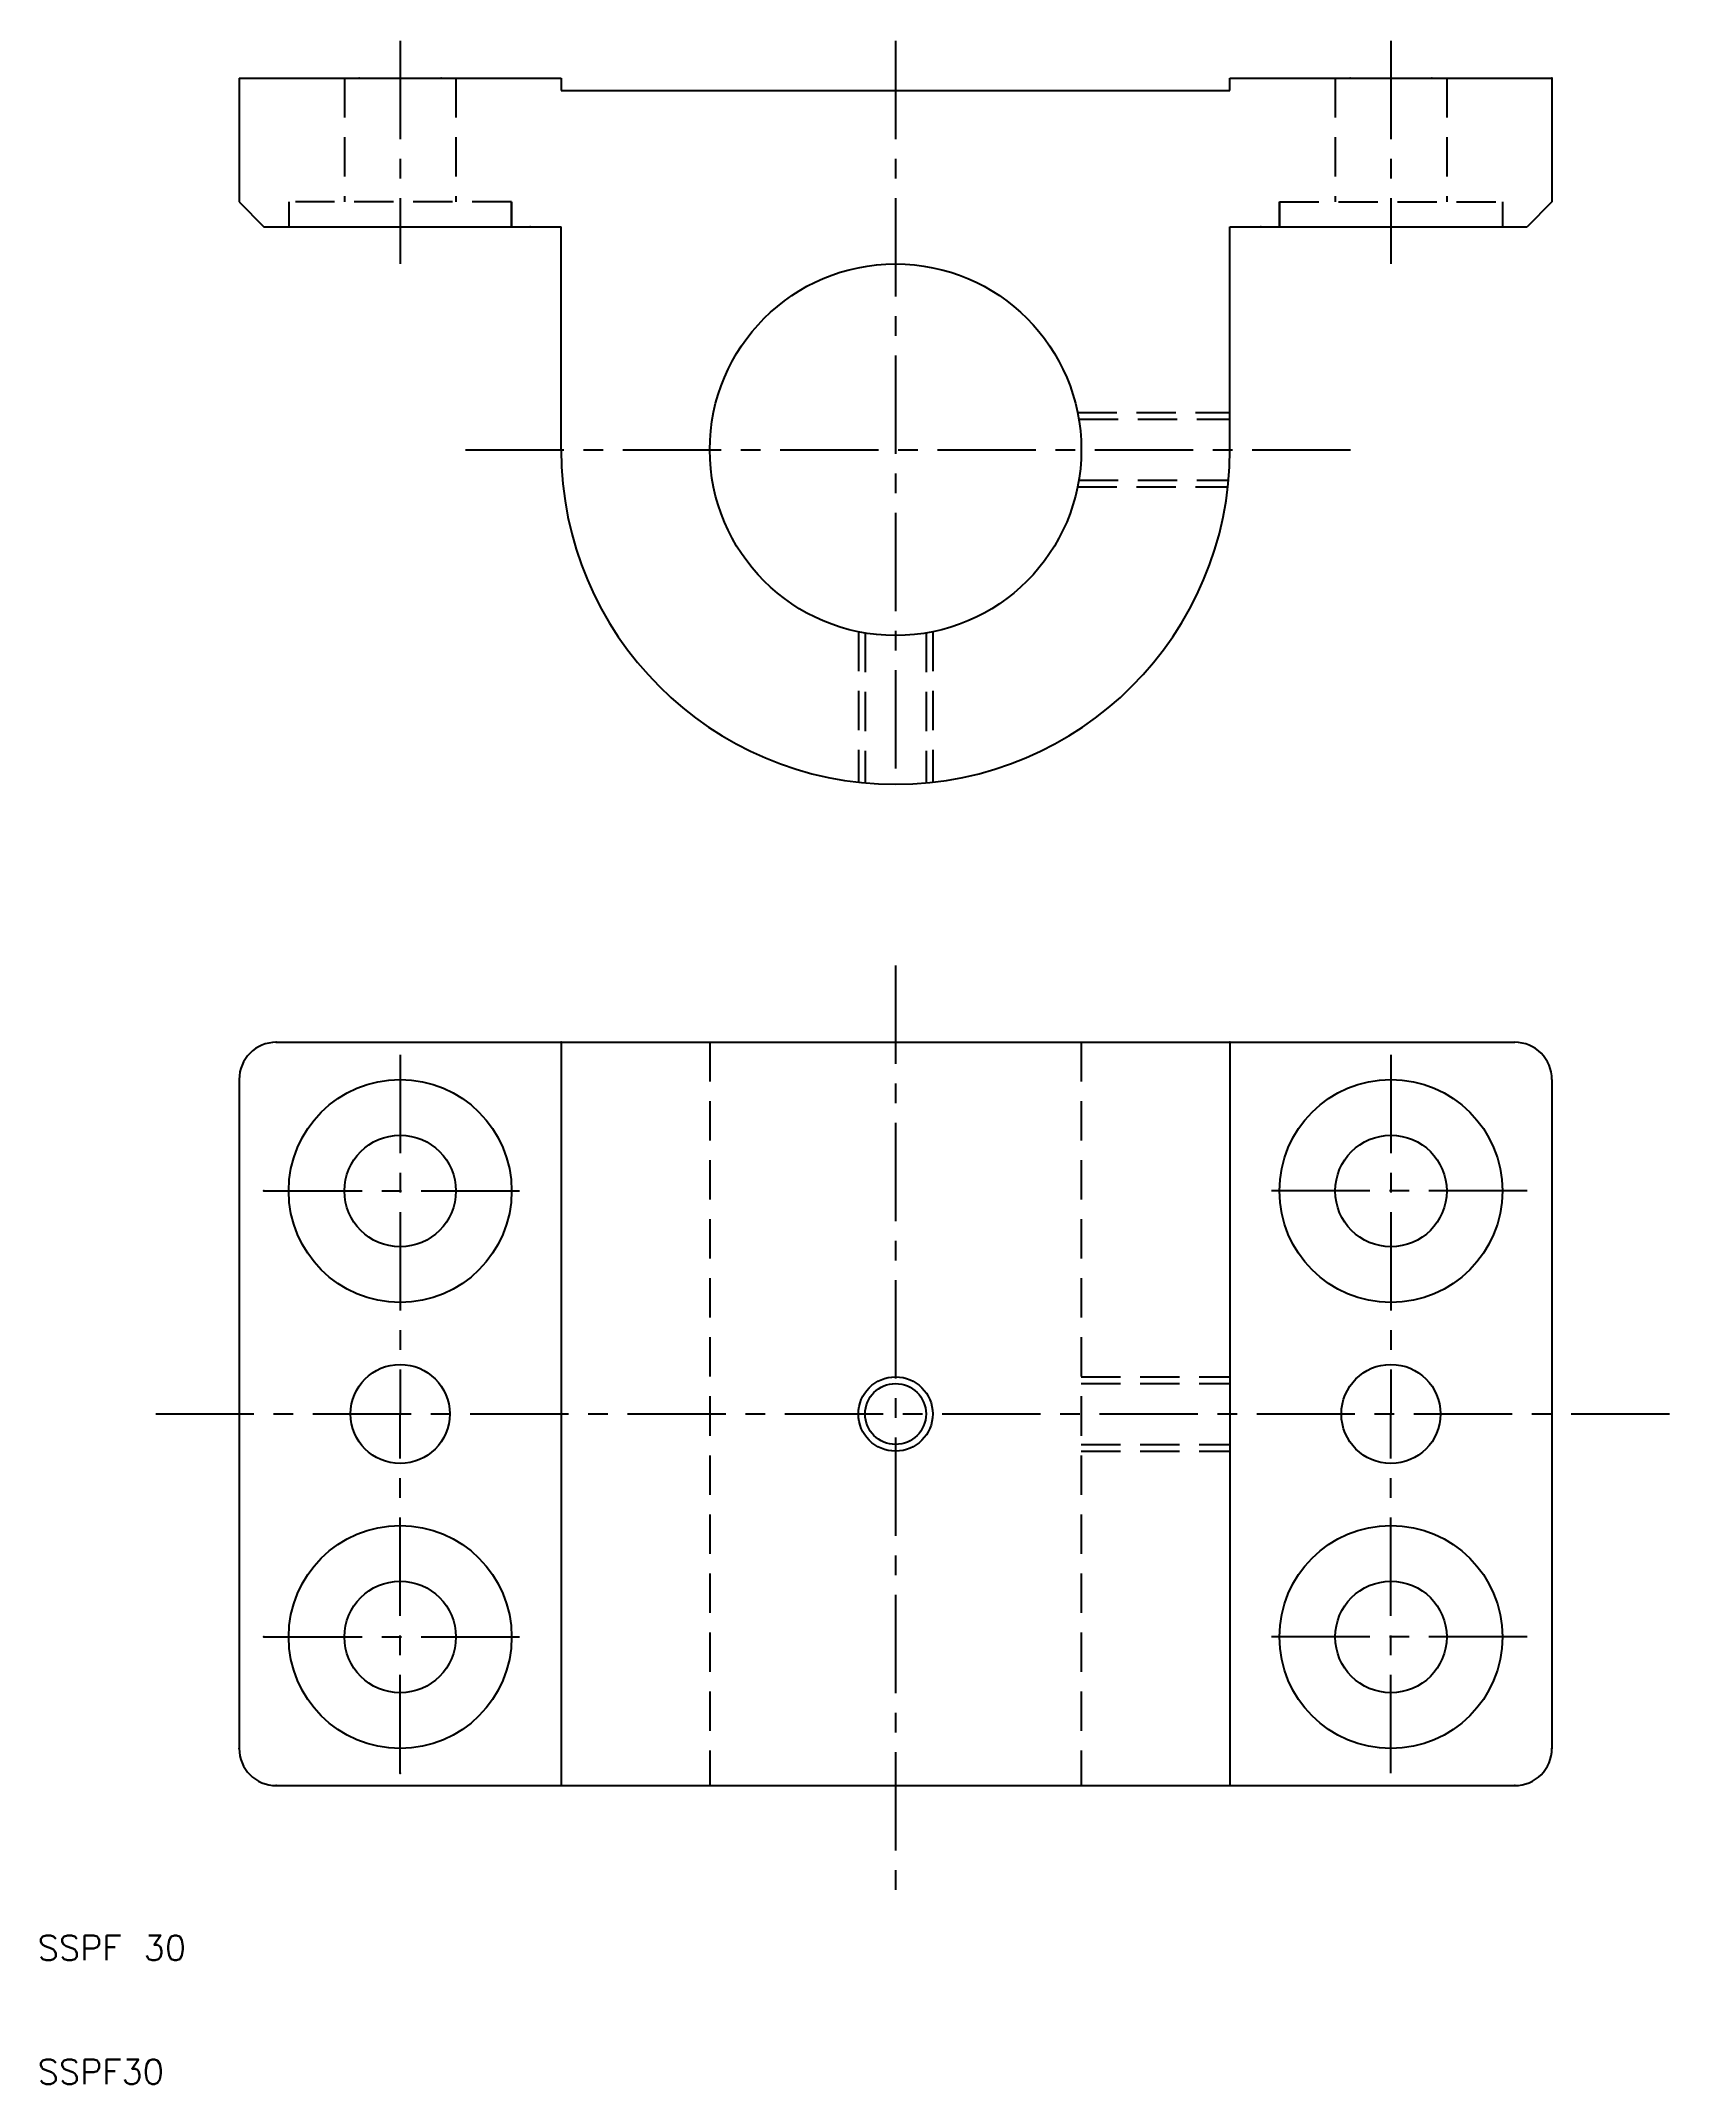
# Model space of a CAD drawing. Extents: x -19 to 113, y 64 to 229.
import ezdxf

# ---------------------------------------------------------------- set-up
doc = ezdxf.new("R2010")
doc.units = 0
doc.header["$LTSCALE"] = 0.25
doc.linetypes.add('CENTER', pattern=[50.8, 31.75, -6.35, 6.35, -6.35])
doc.linetypes.add('DASHED', pattern=[19.05, 12.7, -6.35])
doc.layers.get('0').update_dxf_attribs({"linetype": 'CONTINUOUS'})
doc.layers.add('CENTER', color=1, linetype='CENTER')
doc.styles.get("Standard").update_dxf_attribs({"font": 'txt.shx', "bigfont": 'extfont.shx'})

msp = doc.modelspace()

# ---------------------------------------------------------------- linework, layer by layer
for p, q in [((-3, 225.83), (23, 225.83)), ((-3, 225.83), (-3, 215.83)), ((23, 225.83), (23, 224.83)), ((23, 224.83), (77, 224.83)), ((77, 224.83), (77, 225.83)), ((77, 225.83), (103, 225.83)), ((103, 225.83), (103, 215.83)), ((-3, 215.83), (-1, 213.83)), ((103, 215.83), (101, 213.83)), ((-1, 213.83), (23, 213.83)), ((23, 195.83), (23, 213.83)), ((77, 213.83), (101, 213.83)), ((77, 195.83), (77, 213.83)), ((0, 148), (100, 148)), ((23, 148), (23, 88)), ((77, 148), (77, 88)), ((-3, 145), (-3, 91)), ((103, 145), (103, 91)), ((0, 88), (100, 88))]:
    msp.add_line(p, q)
at = {"color": 3, "linetype": 'DASHED'}
for p, q in [((5.5, 225.83), (5.5, 215.83)), ((14.5, 225.83), (14.5, 215.83)), ((85.5, 225.83), (85.5, 215.83)), ((94.5, 225.83), (94.5, 215.83)), ((19, 215.83), (1, 215.83)), ((1, 215.83), (1, 213.83)), ((19, 213.83), (19, 215.83)), ((19, 215.83), (19, 213.83)), ((81, 215.83), (99, 215.83)), ((81, 213.83), (81, 215.83)), ((81, 215.83), (81, 213.83)), ((99, 215.83), (99, 213.83)), ((64.7, 198.83), (77, 198.83)), ((64.8, 198.29), (77, 198.29)), ((64.8, 193.37), (76.89, 193.37)), ((64.7, 192.83), (76.83, 192.83)), ((47, 181.14), (47, 169)), ((47.54, 181.04), (47.54, 168.94)), ((52.46, 181.04), (52.46, 168.94)), ((53, 181.14), (53, 169)), ((35, 148), (35, 88)), ((65, 148), (65, 88)), ((65, 121), (77, 121)), ((65, 120.46), (77, 120.46)), ((65, 115.54), (77, 115.54)), ((65, 115), (77, 115))]:
    msp.add_line(p, q, dxfattribs=at)
for centre, radius in [((50, 195.83), 15), ((10, 136), 9), ((90, 136), 9), ((10, 136), 4.5), ((90, 136), 4.5), ((10, 118), 4), ((50, 118), 2.46), ((90, 118), 4), ((10, 100), 9), ((90, 100), 9), ((10, 100), 4.5), ((90, 100), 4.5)]:
    msp.add_circle(centre, radius)
at = {"color": 3}
msp.add_circle((50, 118), 3, dxfattribs=at)
for centre, radius, start, end in [((50, 195.83), 27, 180, 0), ((0, 145), 3, 90, 180), ((100, 145), 3, 0, 90), ((0, 91), 3, 180, 270), ((100, 91), 3, 270, 0)]:
    msp.add_arc(centre, radius, start, end)
at = {"color": 3, "linetype": 'DASHED'}
for p in [(6.7, 225.83), (13.3, 225.83), (86.7, 225.83), (93.3, 225.83), (1, 213.83), (1, 213.83), (19, 213.83), (81, 213.83), (99, 213.83), (99, 213.83)]:
    msp.add_point(p, dxfattribs=at)
for p in [(103, 225.83), (103, 225.83), (103, 225.83), (20.5, 213.83), (79.5, 213.83), (0, 148), (23, 148), (77, 148), (-1, 136), (-1, 100), (-3, 91), (90, 91), (103, 91), (0, 88), (10, 89), (100, 88), (100, 88)]:
    msp.add_point(p)
at = {"layer": 'CENTER', "color": 1, "linetype": 'CENTER'}
for p, q in [((10, 228.83), (10, 210.83)), ((50, 228.83), (50, 169.13)), ((90, 228.83), (90, 210.83)), ((15.29, 195.83), (86.87, 195.83)), ((50, 154.21), (50, 79.54)), ((10, 147), (10, 118)), ((90, 147), (90, 118)), ((-1, 136), (21, 136)), ((101, 136), (79, 136)), ((-9.74, 118), (112.54, 118)), ((10, 89), (10, 118)), ((90, 89), (90, 118)), ((-1, 100), (21, 100)), ((101, 100), (79, 100))]:
    msp.add_line(p, q, dxfattribs=at)

# ---------------------------------------------------------------- texts
for s, p in [('SSPF 30', (-19.27, 73.91)), ('SSPF30', (-19.27, 63.91))]:
    msp.add_text(s, height=2).set_placement(p)

doc.saveas('drawing.dxf')
